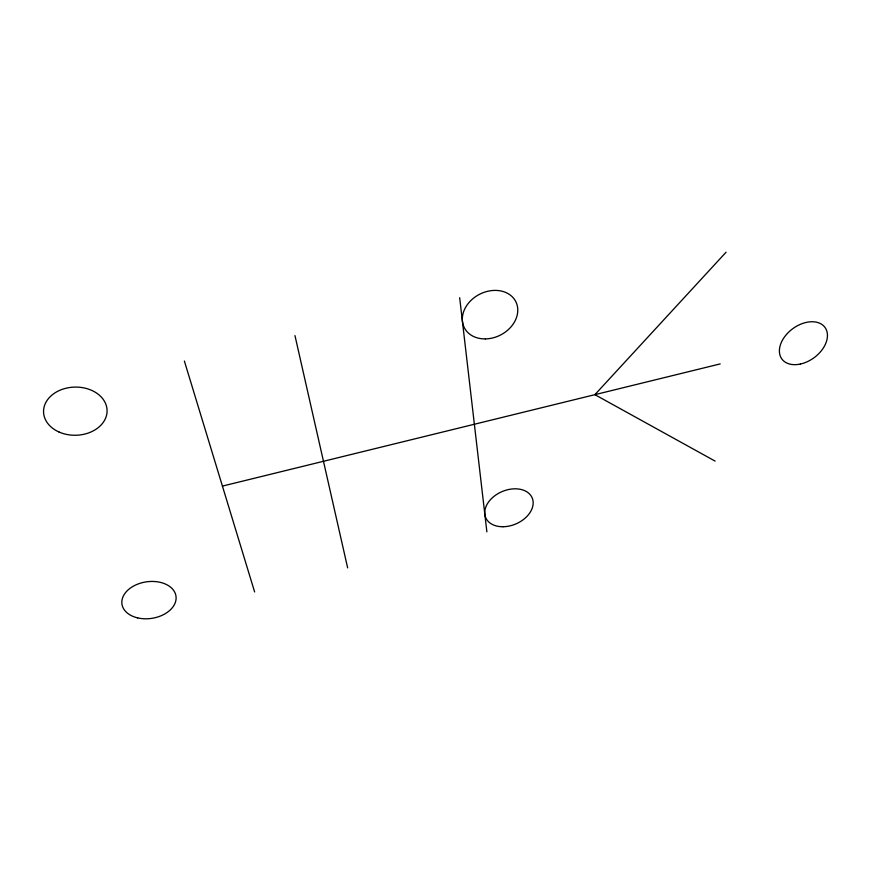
<?xml version="1.0" encoding="UTF-8"?>
<svg xmlns="http://www.w3.org/2000/svg" width="871" height="871" viewBox="0 0 871 871"><rect width="100%" height="100%" fill="white"/><g stroke="black" fill="none" stroke-linecap="round" stroke-linejoin="round"><path stroke-width="1.31" d="M726.066 252.209L594.893 394.661L715.124 461.118M222.421 486.094L720.219 363.904M184.369 361.019L254.626 591.953M294.964 335.596L347.649 567.881M459.67 297.719L486.878 531.865M800.34 364.056A26.729 18.008 -36.3 0 0 825.61 328.356A26.729 18.008 -36.3 0 0 784.325 337.197A26.729 18.008 -36.3 0 0 800.34 364.056M137.727 617.909A27.306 18.454 -8.4 0 0 175.986 596.156A27.306 18.454 -8.4 0 0 133.187 586.27A27.306 18.454 -8.4 0 0 137.727 617.909M502.948 526.737A25.237 17.583 -23.1 0 0 532.268 498.125A25.237 17.583 -23.1 0 0 491.636 498.452A25.237 17.583 -23.1 0 0 502.948 526.737M485.321 338.906A28.863 22.918 -27 0 0 516.078 302.204A28.863 22.918 -27 0 0 468.729 302.847A28.863 22.918 -27 0 0 485.321 338.906M59.065 432.027A31.77 24.083 -1.3 0 0 107.079 411.199A31.77 24.083 -1.3 0 0 59.794 390.306A31.77 24.083 -1.3 0 0 59.065 432.027"/></g></svg>
